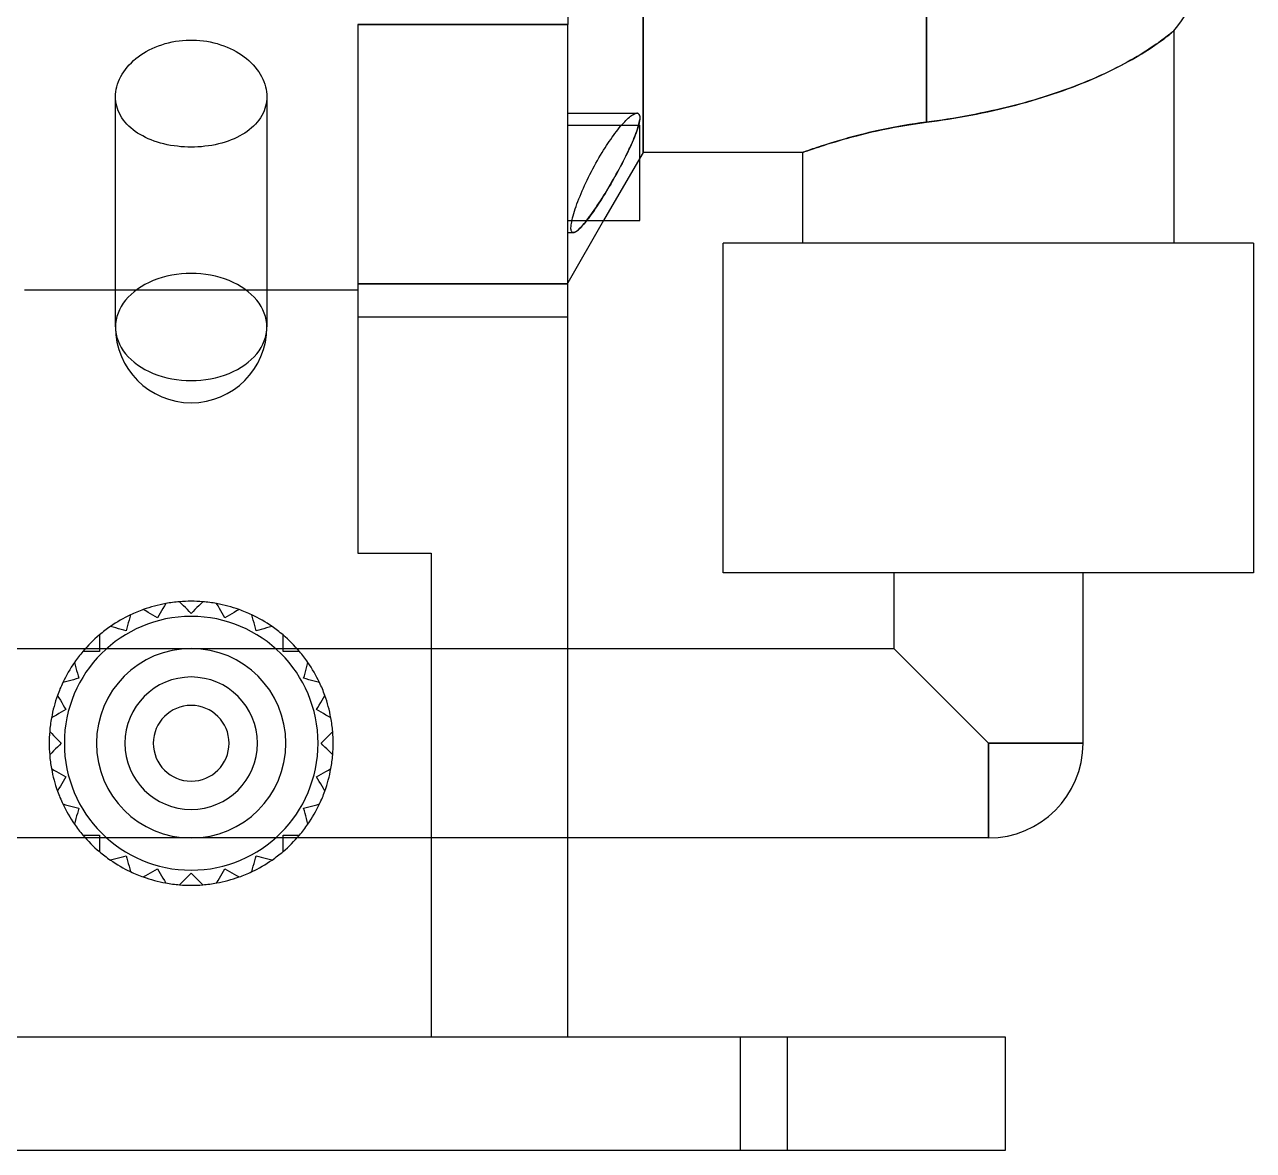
# Model space of a CAD drawing. Header units: millimetres. Extents: x -82 to 282, y 0 to 465.
# Drawn here: x 72.1 to 278.1, y 0 to 188.7 of the extents above; entities that cross this region are included whole.
import ezdxf

# ---------------------------------------------------------------- set-up
doc = ezdxf.new("R2010")
doc.units = ezdxf.units.MM
doc.layers.add('MAIN-1', color=7, linetype='Continuous')
doc.layers.add('MAIN-2', color=7, linetype='Continuous')

msp = doc.modelspace()

# ---------------------------------------------------------------- linework, layer by layer
at = {"layer": 'MAIN-1'}
for p, q in [((163.16, 369.89), (163.16, 188.75)), ((175.78, 167.32), (175.78, 342.26)), ((223.3, 172.38), (223.3, 337.2)), ((163.16, 188.75), (127.95, 188.75)), ((127.95, 188.75), (127.95, 100.11)), ((163.16, 19.05), (163.16, 188.75)), ((264.69, 187.59), (264.59, 187.51)), ((264.76, 187.65), (264.69, 187.59)), ((264.8, 187.69), (264.76, 187.65)), ((264.81, 187.7), (264.8, 187.69)), ((264.81, 187.7), (264.81, 152.12)), ((95.08, 185.38), (95.64, 185.55)), ((95.64, 185.55), (96.22, 185.71)), ((96.22, 185.71), (96.8, 185.84)), ((96.8, 185.84), (97.39, 185.94)), ((97.39, 185.94), (97.97, 186.03)), ((97.97, 186.03), (98.56, 186.1)), ((98.56, 186.1), (99.15, 186.14)), ((99.15, 186.14), (99.73, 186.16)), ((99.73, 186.16), (100.3, 186.16)), ((100.3, 186.16), (100.88, 186.14)), ((100.88, 186.14), (101.46, 186.1)), ((101.46, 186.1), (102.05, 186.03)), ((102.05, 186.03), (102.64, 185.94)), ((102.64, 185.94), (103.22, 185.84)), ((103.22, 185.84), (103.81, 185.71)), ((103.81, 185.71), (104.38, 185.55)), ((104.38, 185.55), (104.94, 185.38)), ((262.2, 185.7), (261.83, 185.44)), ((262.55, 185.95), (262.2, 185.7)), ((262.87, 186.18), (262.55, 185.95)), ((263.17, 186.41), (262.87, 186.18)), ((263.45, 186.62), (263.17, 186.41)), ((263.7, 186.81), (263.45, 186.62)), ((263.93, 186.99), (263.7, 186.81)), ((264.14, 187.15), (263.93, 186.99)), ((264.31, 187.29), (264.14, 187.15)), ((264.46, 187.41), (264.31, 187.29)), ((264.59, 187.51), (264.46, 187.41)), ((91.13, 183.35), (91.56, 183.65)), ((91.56, 183.65), (92, 183.94)), ((92, 183.94), (92.47, 184.22)), ((92.47, 184.22), (92.96, 184.49)), ((92.96, 184.49), (93.47, 184.74)), ((93.47, 184.74), (93.99, 184.97)), ((93.99, 184.97), (94.53, 185.19)), ((94.53, 185.19), (95.08, 185.38)), ((104.94, 185.38), (105.5, 185.19)), ((105.5, 185.19), (106.04, 184.97)), ((106.04, 184.97), (106.56, 184.74)), ((106.56, 184.74), (107.07, 184.49)), ((107.07, 184.49), (107.55, 184.22)), ((107.55, 184.22), (108.02, 183.94)), ((108.02, 183.94), (108.47, 183.65)), ((108.47, 183.65), (108.89, 183.35)), ((259.15, 183.7), (258.63, 183.39)), ((259.65, 184), (259.15, 183.7)), ((260.13, 184.31), (259.65, 184)), ((260.58, 184.6), (260.13, 184.31)), ((261.02, 184.89), (260.58, 184.6)), ((261.44, 185.17), (261.02, 184.89)), ((261.83, 185.44), (261.44, 185.17)), ((88.98, 181.24), (89.29, 181.62)), ((89.29, 181.62), (89.62, 182)), ((89.62, 182), (89.98, 182.36)), ((89.98, 182.36), (90.35, 182.71)), ((90.35, 182.71), (90.73, 183.04)), ((90.73, 183.04), (91.13, 183.35)), ((108.89, 183.35), (109.29, 183.04)), ((109.29, 183.04), (109.68, 182.71)), ((109.68, 182.71), (110.05, 182.36)), ((110.05, 182.36), (110.4, 182)), ((110.4, 182), (110.73, 181.62)), ((110.73, 181.62), (111.04, 181.24)), ((255.14, 181.47), (254.49, 181.15)), ((255.76, 181.8), (255.14, 181.47)), ((256.37, 182.12), (255.76, 181.8)), ((256.97, 182.44), (256.37, 182.12)), ((257.54, 182.76), (256.97, 182.44)), ((258.1, 183.07), (257.54, 182.76)), ((258.63, 183.39), (258.1, 183.07)), ((87.81, 179.18), (87.99, 179.61)), ((87.99, 179.61), (88.19, 180.02)), ((88.19, 180.02), (88.43, 180.44)), ((88.43, 180.44), (88.69, 180.84)), ((88.69, 180.84), (88.98, 181.24)), ((111.04, 181.24), (111.33, 180.84)), ((111.33, 180.84), (111.59, 180.44)), ((111.59, 180.44), (111.83, 180.02)), ((111.83, 180.02), (112.04, 179.61)), ((112.04, 179.61), (112.22, 179.18)), ((251.02, 179.56), (250.28, 179.25)), ((251.75, 179.87), (251.02, 179.56)), ((252.46, 180.19), (251.75, 179.87)), ((253.15, 180.51), (252.46, 180.19)), ((253.83, 180.83), (253.15, 180.51)), ((254.49, 181.15), (253.83, 180.83)), ((87.33, 177.07), (87.37, 177.49)), ((87.37, 177.49), (87.44, 177.91)), ((87.44, 177.91), (87.53, 178.33)), ((87.53, 178.33), (87.66, 178.76)), ((87.66, 178.76), (87.81, 179.18)), ((112.22, 179.18), (112.37, 178.76)), ((112.37, 178.76), (112.49, 178.33)), ((112.49, 178.33), (112.59, 177.91)), ((112.59, 177.91), (112.66, 177.49)), ((112.66, 177.49), (112.7, 177.07)), ((245.55, 177.45), (244.73, 177.17)), ((246.37, 177.74), (245.55, 177.45)), ((247.18, 178.03), (246.37, 177.74)), ((247.97, 178.33), (247.18, 178.03)), ((248.76, 178.63), (247.97, 178.33)), ((249.52, 178.94), (248.76, 178.63)), ((250.28, 179.25), (249.52, 178.94)), ((87.31, 176.67), (87.33, 177.07)), ((87.31, 138.05), (87.31, 176.67)), ((112.7, 177.07), (112.71, 176.67)), ((112.71, 176.67), (112.71, 138.05)), ((238.68, 175.36), (237.78, 175.12)), ((239.57, 175.6), (238.68, 175.36)), ((240.45, 175.85), (239.57, 175.6)), ((241.32, 176.1), (240.45, 175.85)), ((242.18, 176.36), (241.32, 176.1)), ((243.04, 176.62), (242.18, 176.36)), ((243.89, 176.89), (243.04, 176.62)), ((244.73, 177.17), (243.89, 176.89)), ((173.32, 173.06), (173.51, 173.22)), ((173.51, 173.22), (173.7, 173.37)), ((173.7, 173.37), (173.87, 173.5)), ((173.87, 173.5), (174.04, 173.61)), ((174.04, 173.61), (174.2, 173.7)), ((174.2, 173.7), (174.35, 173.78)), ((174.35, 173.78), (174.5, 173.83)), ((174.5, 173.83), (174.63, 173.87)), ((174.63, 173.87), (174.76, 173.88)), ((174.76, 173.88), (174.88, 173.87)), ((174.88, 173.87), (174.98, 173.82)), ((174.98, 173.82), (175.07, 173.75)), ((175.07, 173.75), (175.14, 173.65)), ((175.14, 173.65), (175.19, 173.52)), ((175.19, 173.52), (175.23, 173.37)), ((175.23, 173.37), (175.23, 172.82)), ((228.67, 173.18), (227.76, 173.03)), ((229.58, 173.34), (228.67, 173.18)), ((230.49, 173.51), (229.58, 173.34)), ((231.41, 173.69), (230.49, 173.51)), ((232.32, 173.87), (231.41, 173.69)), ((233.24, 174.06), (232.32, 173.87)), ((234.15, 174.26), (233.24, 174.06)), ((235.07, 174.46), (234.15, 174.26)), ((235.98, 174.68), (235.07, 174.46)), ((236.88, 174.9), (235.98, 174.68)), ((237.78, 175.12), (236.88, 174.9)), ((171.32, 170.83), (171.56, 171.13)), ((171.56, 171.13), (171.8, 171.43)), ((171.8, 171.43), (172.03, 171.71)), ((172.03, 171.71), (172.26, 171.97)), ((172.18, 171.88), (175.23, 171.88)), ((172.26, 171.97), (172.49, 172.22)), ((172.49, 172.22), (172.71, 172.45)), ((172.71, 172.45), (172.92, 172.67)), ((172.92, 172.67), (173.13, 172.87)), ((173.13, 172.87), (173.32, 173.06)), ((175.09, 172.06), (175.04, 171.88)), ((175.13, 172.22), (175.09, 172.06)), ((175.16, 172.38), (175.13, 172.22)), ((175.19, 172.54), (175.16, 172.38)), ((175.21, 172.68), (175.19, 172.54)), ((175.23, 172.82), (175.21, 172.68)), ((175.23, 166.94), (175.23, 171.88)), ((216.05, 171.16), (215.24, 170.98)), ((216.89, 171.33), (216.05, 171.16)), ((217.75, 171.5), (216.89, 171.33)), ((218.64, 171.67), (217.75, 171.5)), ((219.54, 171.83), (218.64, 171.67)), ((220.45, 171.98), (219.54, 171.83)), ((221.39, 172.12), (220.45, 171.98)), ((222.33, 172.26), (221.39, 172.12)), ((223.3, 172.38), (222.33, 172.26)), ((224.18, 172.5), (223.3, 172.38)), ((225.06, 172.62), (224.18, 172.5)), ((225.96, 172.75), (225.06, 172.62)), ((226.85, 172.89), (225.96, 172.75)), ((227.76, 173.03), (226.85, 172.89)), ((169.88, 168.81), (170.12, 169.16)), ((170.12, 169.16), (170.36, 169.5)), ((170.36, 169.5), (170.6, 169.85)), ((170.6, 169.85), (170.84, 170.18)), ((170.84, 170.18), (171.08, 170.51)), ((171.08, 170.51), (171.32, 170.83)), ((207.8, 169.04), (207.25, 168.87)), ((208.36, 169.21), (207.8, 169.04)), ((208.96, 169.38), (208.36, 169.21)), ((209.58, 169.56), (208.96, 169.38)), ((210.21, 169.74), (209.58, 169.56)), ((210.86, 169.91), (210.21, 169.74)), ((211.53, 170.09), (210.86, 169.91)), ((212.21, 170.27), (211.53, 170.09)), ((212.93, 170.45), (212.21, 170.27)), ((213.67, 170.63), (212.93, 170.45)), ((214.44, 170.81), (213.67, 170.63)), ((215.24, 170.98), (214.44, 170.81)), ((168.66, 166.85), (168.92, 167.29)), ((168.92, 167.29), (169.18, 167.71)), ((169.18, 167.71), (169.41, 168.08)), ((169.41, 168.08), (169.65, 168.45)), ((169.65, 168.45), (169.88, 168.81)), ((175.78, 167.32), (175.23, 166.36)), ((175.23, 155.88), (175.23, 166.94)), ((202.58, 167.32), (175.78, 167.32)), ((202.6, 167.33), (202.58, 167.32)), ((202.58, 152.12), (202.58, 167.32)), ((202.65, 167.35), (202.6, 167.33)), ((202.73, 167.38), (202.65, 167.35)), ((202.84, 167.42), (202.73, 167.38)), ((202.99, 167.47), (202.84, 167.42)), ((203.17, 167.53), (202.99, 167.47)), ((203.38, 167.6), (203.17, 167.53)), ((203.62, 167.69), (203.38, 167.6)), ((203.9, 167.78), (203.62, 167.69)), ((204.21, 167.89), (203.9, 167.78)), ((204.55, 168), (204.21, 167.89)), ((204.92, 168.13), (204.55, 168)), ((205.33, 168.26), (204.92, 168.13)), ((205.76, 168.4), (205.33, 168.26)), ((206.23, 168.55), (205.76, 168.4)), ((206.73, 168.71), (206.23, 168.55)), ((207.25, 168.87), (206.73, 168.71)), ((167.38, 164.57), (167.63, 165.04)), ((167.63, 165.04), (167.89, 165.51)), ((167.89, 165.51), (168.14, 165.96)), ((168.14, 165.96), (168.4, 166.41)), ((168.4, 166.41), (168.66, 166.85)), ((166.43, 162.69), (166.66, 163.16)), ((166.66, 163.16), (166.89, 163.63)), ((166.89, 163.63), (167.13, 164.1)), ((167.13, 164.1), (167.38, 164.57)), ((165.4, 160.41), (165.59, 160.85)), ((165.59, 160.85), (165.78, 161.3)), ((165.78, 161.3), (165.99, 161.76)), ((165.99, 161.76), (166.21, 162.22)), ((166.21, 162.22), (166.43, 162.69)), ((164.71, 158.67), (164.87, 159.1)), ((164.87, 159.1), (165.04, 159.53)), ((165.04, 159.53), (165.22, 159.97)), ((165.22, 159.97), (165.4, 160.41)), ((163.97, 156.34), (164.06, 156.69)), ((164.06, 156.69), (164.17, 157.05)), ((164.17, 157.05), (164.29, 157.44)), ((164.29, 157.44), (164.42, 157.84)), ((164.42, 157.84), (164.56, 158.25)), ((164.56, 158.25), (164.71, 158.67)), ((169.17, 155.88), (163.16, 145.45)), ((163.7, 154.7), (163.71, 154.92)), ((163.7, 154.52), (163.7, 154.7)), ((163.71, 154.92), (163.73, 155.16)), ((163.73, 155.16), (163.77, 155.42)), ((163.77, 155.42), (163.82, 155.7)), ((163.82, 155.7), (163.89, 156.01)), ((163.86, 155.88), (175.23, 155.88)), ((163.89, 156.01), (163.97, 156.34)), ((165.22, 154.61), (165.03, 154.43)), ((165.42, 154.82), (165.22, 154.61)), ((165.63, 155.05), (165.42, 154.82)), ((165.85, 155.3), (165.63, 155.05)), ((166.08, 155.58), (165.85, 155.3)), ((166.32, 155.88), (166.08, 155.58)), ((163.71, 154.35), (163.7, 154.52)), ((163.74, 154.21), (163.71, 154.35)), ((163.79, 154.09), (163.74, 154.21)), ((163.84, 154), (163.79, 154.09)), ((163.92, 153.93), (163.84, 154)), ((164, 153.89), (163.92, 153.93)), ((164.1, 153.88), (164, 153.89)), ((164.22, 153.89), (164.1, 153.88)), ((164.35, 153.94), (164.22, 153.89)), ((164.51, 154.02), (164.35, 153.94)), ((164.67, 154.13), (164.51, 154.02)), ((164.84, 154.27), (164.67, 154.13)), ((165.03, 154.43), (164.84, 154.27)), ((278.15, 152.12), (189.25, 152.12)), ((189.25, 96.84), (189.25, 152.12)), ((278.15, 152.12), (278.15, 96.84)), ((72.07, 144.3), (87.31, 144.3)), ((112.71, 144.3), (127.95, 144.3)), ((127.95, 100.11), (140.27, 100.11)), ((140.27, 100.11), (140.27, 19.05)), ((278.15, 96.84), (189.25, 96.84)), ((217.82, 96.84), (217.82, 84.14)), ((249.57, 68.26), (249.57, 96.84)), ((92.4, 90.44), (91.98, 90.68)), ((95.28, 90.87), (95.05, 90.47)), ((95.52, 91.28), (95.28, 90.87)), ((95.76, 91.69), (95.52, 91.28)), ((98.4, 91.66), (98.06, 91.99)), ((98.73, 91.32), (98.4, 91.66)), ((99.06, 91), (98.73, 91.32)), ((99.38, 90.67), (99.06, 91)), ((99.7, 90.36), (99.38, 90.67)), ((100.64, 90.67), (100.33, 90.36)), ((100.97, 91), (100.64, 90.67)), ((101.29, 91.32), (100.97, 91)), ((101.63, 91.66), (101.29, 91.32)), ((101.96, 91.99), (101.63, 91.66)), ((104.51, 91.28), (104.27, 91.69)), ((104.74, 90.87), (104.51, 91.28)), ((104.98, 90.47), (104.74, 90.87)), ((108.04, 90.68), (107.63, 90.44)), ((89.59, 88.88), (89.47, 88.43)), ((89.71, 89.33), (89.59, 88.88)), ((89.84, 89.79), (89.71, 89.33)), ((92.81, 90.21), (92.4, 90.44)), ((93.21, 89.98), (92.81, 90.21)), ((93.6, 89.75), (93.21, 89.98)), ((93.99, 89.52), (93.6, 89.75)), ((94.38, 89.3), (93.99, 89.52)), ((94.6, 89.68), (94.38, 89.3)), ((94.82, 90.07), (94.6, 89.68)), ((95.05, 90.47), (94.82, 90.07)), ((100.01, 90.04), (99.7, 90.36)), ((100.33, 90.36), (100.01, 90.04)), ((105.2, 90.07), (104.98, 90.47)), ((105.43, 89.68), (105.2, 90.07)), ((105.65, 89.3), (105.43, 89.68)), ((106.03, 89.52), (105.65, 89.3)), ((106.42, 89.75), (106.03, 89.52)), ((106.82, 89.98), (106.42, 89.75)), ((107.22, 90.21), (106.82, 89.98)), ((107.63, 90.44), (107.22, 90.21)), ((110.31, 89.33), (110.19, 89.79)), ((110.43, 88.88), (110.31, 89.33)), ((110.55, 88.43), (110.43, 88.88)), ((86.92, 87.72), (86.46, 87.84)), ((87.37, 87.59), (86.92, 87.72)), ((87.82, 87.47), (87.37, 87.59)), ((88.26, 87.36), (87.82, 87.47)), ((88.69, 87.24), (88.26, 87.36)), ((89.12, 87.12), (88.69, 87.24)), ((89.24, 87.55), (89.12, 87.12)), ((89.35, 87.99), (89.24, 87.55)), ((89.47, 88.43), (89.35, 87.99)), ((110.67, 87.99), (110.55, 88.43)), ((110.79, 87.55), (110.67, 87.99)), ((110.9, 87.12), (110.79, 87.55)), ((111.33, 87.24), (110.9, 87.12)), ((111.77, 87.36), (111.33, 87.24)), ((112.21, 87.47), (111.77, 87.36)), ((112.65, 87.59), (112.21, 87.47)), ((113.11, 87.72), (112.65, 87.59)), ((113.57, 87.84), (113.11, 87.72)), ((84.61, 86.42), (84.61, 85.95)), ((84.61, 85.95), (84.61, 85.48)), ((84.61, 85.48), (84.61, 85.01)), ((84.61, 85.01), (84.61, 84.56)), ((84.61, 84.56), (84.61, 84.11)), ((115.41, 85.95), (115.41, 86.42)), ((115.41, 85.48), (115.41, 85.95)), ((115.41, 85.01), (115.41, 85.48)), ((115.41, 84.56), (115.41, 85.01)), ((115.41, 84.11), (115.41, 84.56)), ((59.75, 84.14), (82.26, 84.14)), ((82.33, 83.66), (81.85, 83.66)), ((82.8, 83.66), (82.33, 83.66)), ((83.26, 83.66), (82.8, 83.66)), ((83.72, 83.66), (83.26, 83.66)), ((84.17, 83.66), (83.72, 83.66)), ((84.61, 83.66), (84.17, 83.66)), ((84.61, 84.11), (84.61, 83.66)), ((115.41, 83.66), (115.41, 84.11)), ((115.86, 83.66), (115.41, 83.66)), ((116.31, 83.66), (115.86, 83.66)), ((116.76, 83.66), (116.31, 83.66)), ((117.23, 83.66), (116.76, 83.66)), ((117.7, 83.66), (117.23, 83.66)), ((118.17, 83.66), (117.7, 83.66)), ((117.76, 84.14), (140.27, 84.14)), ((163.16, 84.14), (217.82, 84.14)), ((233.7, 68.26), (217.82, 84.14)), ((80.44, 81.82), (80.56, 81.36)), ((80.56, 81.36), (80.68, 80.9)), ((80.68, 80.9), (80.8, 80.46)), ((80.8, 80.46), (80.92, 80.02)), ((119.11, 80.02), (119.22, 80.46)), ((119.22, 80.46), (119.34, 80.9)), ((119.34, 80.9), (119.47, 81.36)), ((119.47, 81.36), (119.59, 81.82)), ((78.95, 78.56), (78.48, 78.44)), ((79.4, 78.68), (78.95, 78.56)), ((79.85, 78.8), (79.4, 78.68)), ((80.29, 78.92), (79.85, 78.8)), ((80.72, 79.04), (80.29, 78.92)), ((81.15, 79.15), (80.72, 79.04)), ((80.92, 80.02), (81.04, 79.58)), ((81.04, 79.58), (81.15, 79.15)), ((118.87, 79.15), (118.99, 79.58)), ((119.3, 79.04), (118.87, 79.15)), ((118.99, 79.58), (119.11, 80.02)), ((119.74, 78.92), (119.3, 79.04)), ((120.18, 78.8), (119.74, 78.92)), ((120.63, 78.68), (120.18, 78.8)), ((121.08, 78.56), (120.63, 78.68)), ((121.54, 78.44), (121.08, 78.56)), ((77.59, 76.29), (77.83, 75.88)), ((122.19, 75.88), (122.43, 76.29)), ((77.83, 75.88), (78.07, 75.47)), ((78.07, 75.47), (78.3, 75.07)), ((78.3, 75.07), (78.53, 74.67)), ((78.53, 74.67), (78.75, 74.28)), ((78.75, 74.28), (78.97, 73.9)), ((121.05, 73.9), (121.27, 74.28)), ((121.27, 74.28), (121.5, 74.67)), ((121.5, 74.67), (121.73, 75.07)), ((121.73, 75.07), (121.96, 75.47)), ((121.96, 75.47), (122.19, 75.88)), ((77, 72.76), (76.58, 72.52)), ((77.4, 72.99), (77, 72.76)), ((77.81, 73.23), (77.4, 72.99)), ((78.2, 73.45), (77.81, 73.23)), ((78.59, 73.68), (78.2, 73.45)), ((78.97, 73.9), (78.59, 73.68)), ((121.43, 73.68), (121.05, 73.9)), ((121.82, 73.45), (121.43, 73.68)), ((122.22, 73.23), (121.82, 73.45)), ((122.62, 72.99), (122.22, 73.23)), ((123.03, 72.76), (122.62, 72.99)), ((123.44, 72.52), (123.03, 72.76)), ((76.28, 70.21), (76.62, 69.88)), ((123.41, 69.88), (123.74, 70.21)), ((76.62, 69.88), (76.95, 69.54)), ((76.95, 69.54), (77.28, 69.22)), ((77.28, 69.22), (77.6, 68.89)), ((77.6, 68.89), (77.92, 68.58)), ((77.92, 68.58), (78.23, 68.26)), ((78.23, 68.26), (77.92, 67.95)), ((121.79, 68.26), (122.11, 68.58)), ((122.11, 67.95), (121.79, 68.26)), ((122.11, 68.58), (122.42, 68.89)), ((122.42, 68.89), (122.75, 69.22)), ((122.75, 69.22), (123.07, 69.54)), ((123.07, 69.54), (123.41, 69.88)), ((233.7, 52.39), (233.7, 68.26)), ((249.57, 68.26), (233.7, 68.26)), ((76.62, 66.65), (76.28, 66.31)), ((76.95, 66.98), (76.62, 66.65)), ((77.28, 67.31), (76.95, 66.98)), ((77.6, 67.63), (77.28, 67.31)), ((77.92, 67.95), (77.6, 67.63)), ((122.42, 67.63), (122.11, 67.95)), ((122.75, 67.31), (122.42, 67.63)), ((123.07, 66.98), (122.75, 67.31)), ((123.41, 66.65), (123.07, 66.98)), ((123.74, 66.31), (123.41, 66.65)), ((76.58, 64.01), (77, 63.77)), ((123.03, 63.77), (123.44, 64.01)), ((77, 63.77), (77.4, 63.53)), ((77.4, 63.53), (77.81, 63.3)), ((77.81, 63.3), (78.2, 63.07)), ((78.2, 63.07), (78.59, 62.85)), ((78.53, 61.85), (78.3, 61.46)), ((78.75, 62.24), (78.53, 61.85)), ((78.59, 62.85), (78.97, 62.63)), ((78.97, 62.63), (78.75, 62.24)), ((121.05, 62.63), (121.43, 62.85)), ((121.27, 62.24), (121.05, 62.63)), ((121.5, 61.85), (121.27, 62.24)), ((121.43, 62.85), (121.82, 63.07)), ((121.73, 61.46), (121.5, 61.85)), ((121.82, 63.07), (122.22, 63.3)), ((122.22, 63.3), (122.62, 63.53)), ((122.62, 63.53), (123.03, 63.77)), ((77.83, 60.65), (77.59, 60.23)), ((78.07, 61.06), (77.83, 60.65)), ((78.3, 61.46), (78.07, 61.06)), ((121.96, 61.06), (121.73, 61.46)), ((122.19, 60.65), (121.96, 61.06)), ((122.43, 60.23), (122.19, 60.65)), ((78.48, 58.09), (78.95, 57.96)), ((78.95, 57.96), (79.4, 57.84)), ((79.4, 57.84), (79.85, 57.72)), ((79.85, 57.72), (80.29, 57.6)), ((119.74, 57.6), (120.18, 57.72)), ((120.18, 57.72), (120.63, 57.84)), ((120.63, 57.84), (121.08, 57.96)), ((121.08, 57.96), (121.54, 58.09)), ((80.29, 57.6), (80.72, 57.49)), ((80.8, 56.07), (80.68, 55.62)), ((80.72, 57.49), (81.15, 57.37)), ((80.92, 56.51), (80.8, 56.07)), ((81.04, 56.94), (80.92, 56.51)), ((81.15, 57.37), (81.04, 56.94)), ((118.87, 57.37), (119.3, 57.49)), ((118.99, 56.94), (118.87, 57.37)), ((119.11, 56.51), (118.99, 56.94)), ((119.22, 56.07), (119.11, 56.51)), ((119.34, 55.62), (119.22, 56.07)), ((119.3, 57.49), (119.74, 57.6)), ((80.56, 55.17), (80.44, 54.71)), ((80.68, 55.62), (80.56, 55.17)), ((119.47, 55.17), (119.34, 55.62)), ((119.59, 54.71), (119.47, 55.17)), ((82.26, 52.39), (59.75, 52.39)), ((81.85, 52.86), (82.33, 52.86)), ((82.33, 52.86), (82.8, 52.86)), ((82.8, 52.86), (83.26, 52.86)), ((83.26, 52.86), (83.72, 52.86)), ((83.72, 52.86), (84.17, 52.86)), ((84.17, 52.86), (84.61, 52.86)), ((84.61, 52.86), (84.61, 52.42)), ((84.61, 52.42), (84.61, 51.97)), ((84.61, 51.97), (84.61, 51.51)), ((115.41, 52.42), (115.41, 52.86)), ((115.41, 52.86), (115.86, 52.86)), ((115.41, 51.97), (115.41, 52.42)), ((115.41, 51.51), (115.41, 51.97)), ((115.86, 52.86), (116.31, 52.86)), ((116.31, 52.86), (116.76, 52.86)), ((116.76, 52.86), (117.23, 52.86)), ((117.23, 52.86), (117.7, 52.86)), ((117.7, 52.86), (118.17, 52.86)), ((140.27, 52.39), (117.76, 52.39)), ((233.7, 52.39), (163.16, 52.39)), ((84.61, 51.51), (84.61, 51.05)), ((84.61, 51.05), (84.61, 50.58)), ((84.61, 50.58), (84.61, 50.1)), ((115.41, 51.05), (115.41, 51.51)), ((115.41, 50.58), (115.41, 51.05)), ((115.41, 50.1), (115.41, 50.58)), ((86.46, 48.69), (86.92, 48.81)), ((86.92, 48.81), (87.37, 48.93)), ((87.37, 48.93), (87.82, 49.05)), ((87.82, 49.05), (88.26, 49.17)), ((88.26, 49.17), (88.69, 49.29)), ((88.69, 49.29), (89.12, 49.4)), ((89.12, 49.4), (89.24, 48.97)), ((89.24, 48.97), (89.35, 48.54)), ((89.35, 48.54), (89.47, 48.1)), ((89.47, 48.1), (89.59, 47.65)), ((89.59, 47.65), (89.71, 47.2)), ((110.31, 47.2), (110.43, 47.65)), ((110.43, 47.65), (110.55, 48.1)), ((110.55, 48.1), (110.67, 48.54)), ((110.67, 48.54), (110.79, 48.97)), ((110.79, 48.97), (110.9, 49.4)), ((110.9, 49.4), (111.33, 49.29)), ((111.33, 49.29), (111.77, 49.17)), ((111.77, 49.17), (112.21, 49.05)), ((112.21, 49.05), (112.65, 48.93)), ((112.65, 48.93), (113.11, 48.81)), ((113.11, 48.81), (113.57, 48.69)), ((89.71, 47.2), (89.84, 46.73)), ((91.98, 45.84), (92.4, 46.08)), ((92.4, 46.08), (92.81, 46.32)), ((92.81, 46.32), (93.21, 46.55)), ((93.21, 46.55), (93.6, 46.78)), ((93.6, 46.78), (93.99, 47)), ((93.99, 47), (94.38, 47.22)), ((94.38, 47.22), (94.6, 46.84)), ((94.6, 46.84), (94.82, 46.45)), ((94.82, 46.45), (95.05, 46.06)), ((95.05, 46.06), (95.28, 45.65)), ((95.28, 45.65), (95.52, 45.25)), ((98.73, 45.2), (99.06, 45.53)), ((99.06, 45.53), (99.38, 45.85)), ((99.38, 45.85), (99.7, 46.17)), ((99.7, 46.17), (100.01, 46.48)), ((100.01, 46.48), (100.33, 46.17)), ((100.33, 46.17), (100.64, 45.85)), ((100.64, 45.85), (100.97, 45.53)), ((100.97, 45.53), (101.29, 45.2)), ((104.51, 45.25), (104.74, 45.65)), ((104.74, 45.65), (104.98, 46.06)), ((104.98, 46.06), (105.2, 46.45)), ((105.2, 46.45), (105.43, 46.84)), ((105.43, 46.84), (105.65, 47.22)), ((105.65, 47.22), (106.03, 47)), ((106.03, 47), (106.42, 46.78)), ((106.42, 46.78), (106.82, 46.55)), ((106.82, 46.55), (107.22, 46.32)), ((107.22, 46.32), (107.63, 46.08)), ((107.63, 46.08), (108.04, 45.84)), ((110.19, 46.73), (110.31, 47.2)), ((95.52, 45.25), (95.76, 44.83)), ((98.06, 44.53), (98.4, 44.87)), ((98.4, 44.87), (98.73, 45.2)), ((101.29, 45.2), (101.63, 44.87)), ((101.63, 44.87), (101.96, 44.53)), ((104.27, 44.83), (104.51, 45.25)), ((59.75, 19.05), (140.27, 19.05)), ((140.27, 19.05), (163.16, 19.05)), ((163.16, 19.05), (236.54, 19.05)), ((236.54, 19.05), (236.54, 0)), ((236.54, 0), (-36.51, 0))]:
    msp.add_line(p, q, dxfattribs=at)
for centre, radius, start, end in [((223.3, 219.81), 52.48, 322.2819, 340.5288), ((100.01, 138.05), 12.7, 180, 0), ((100.01, 68.26), 23.81, 109.7017, 115.2983), ((100.01, 68.26), 23.81, 100.2983, 109.7017), ((100.01, 68.26), 23.81, 94.7017, 100.2983), ((100.01, 68.26), 23.81, 90, 94.7017), ((100.01, 68.26), 23.81, 85.2983, 90), ((100.01, 68.26), 23.81, 79.7017, 85.2983), ((100.01, 68.26), 23.81, 70.2983, 79.7017), ((100.01, 68.26), 23.81, 64.7017, 70.2983), ((100.01, 68.26), 21.27, 90, 270), ((100.01, 68.26), 23.81, 115.2983, 124.7017), ((100.01, 68.26), 21.27, 270, 90), ((100.01, 68.26), 23.81, 55.2983, 64.7017), ((100.01, 68.26), 23.81, 124.7017, 130.2983), ((100.01, 68.26), 23.81, 49.7017, 55.2983), ((100.01, 68.26), 23.81, 130.2983, 139.7017), ((100.01, 68.26), 23.81, 40.2983, 49.7017), ((100.01, 68.26), 23.81, 139.7017, 145.2983), ((100.01, 68.26), 23.81, 34.7017, 40.2983), ((100.01, 68.26), 23.81, 145.2983, 154.7017), ((100.01, 68.26), 23.81, 25.2983, 34.7017), ((100.01, 68.26), 23.81, 154.7017, 160.2983), ((100.01, 68.26), 11.11, 90, 270), ((100.01, 68.26), 11.11, 270, 90), ((100.01, 68.26), 23.81, 19.7017, 25.2983), ((100.01, 68.26), 23.81, 160.2983, 169.7017), ((100.01, 68.26), 23.81, 10.2983, 19.7017), ((100.01, 68.26), 6.35, 90, 270), ((100.01, 68.26), 6.35, 270, 90), ((100.01, 68.26), 23.81, 169.7017, 175.2983), ((100.01, 68.26), 23.81, 4.7017, 10.2983), ((100.01, 68.26), 23.81, 175.2983, 184.7017), ((100.01, 68.26), 23.81, 355.2983, 4.7017), ((233.7, 68.26), 15.88, 270, 0), ((100.01, 68.26), 23.81, 184.7017, 190.2983), ((100.01, 68.26), 23.81, 349.7017, 355.2983), ((100.01, 68.26), 23.81, 190.2983, 199.7017), ((100.01, 68.26), 23.81, 340.2983, 349.7017), ((100.01, 68.26), 23.81, 199.7017, 205.2983), ((100.01, 68.26), 23.81, 334.7017, 340.2983), ((100.01, 68.26), 23.81, 205.2983, 214.7017), ((100.01, 68.26), 23.81, 325.2983, 334.7017), ((100.01, 68.26), 23.81, 214.7017, 220.2983), ((100.01, 68.26), 23.81, 319.7017, 325.2983), ((100.01, 68.26), 23.81, 220.2983, 229.7017), ((100.01, 68.26), 23.81, 310.2983, 319.7017), ((100.01, 68.26), 23.81, 229.7017, 235.2983), ((100.01, 68.26), 23.81, 304.7017, 310.2983), ((100.01, 68.26), 23.81, 235.2983, 244.7017), ((100.01, 68.26), 23.81, 295.2983, 304.7017), ((100.01, 68.26), 23.81, 244.7017, 250.2983), ((100.01, 68.26), 23.81, 250.2983, 259.7017), ((100.01, 68.26), 23.81, 280.2983, 289.7017), ((100.01, 68.26), 23.81, 289.7017, 295.2983), ((100.01, 68.26), 23.81, 259.7017, 265.2983), ((100.01, 68.26), 23.81, 265.2983, 270), ((100.01, 68.26), 23.81, 270, 274.7017), ((100.01, 68.26), 23.81, 274.7017, 280.2983)]:
    msp.add_arc(centre, radius, start, end, dxfattribs=at)
msp.add_ellipse((100.01, 138.05), major_axis=(12.7, 0), ratio=0.707107, start_param=0, end_param=3.141593, dxfattribs=at)
at = {"layer": 'MAIN-2'}
for p, q in [((175.78, 342.26), (175.78, 167.32)), ((223.3, 337.2), (223.3, 172.38)), ((127.95, 188.75), (163.16, 188.75)), ((264.6, 187.53), (264.69, 187.6)), ((264.69, 187.6), (264.76, 187.65)), ((264.76, 187.65), (264.8, 187.69)), ((264.8, 187.69), (264.81, 187.7)), ((261.64, 185.31), (262.01, 185.57)), ((262.01, 185.57), (262.36, 185.81)), ((262.36, 185.81), (262.69, 186.05)), ((262.69, 186.05), (263, 186.27)), ((263, 186.27), (263.28, 186.49)), ((263.28, 186.49), (263.54, 186.68)), ((263.54, 186.68), (263.78, 186.87)), ((263.78, 186.87), (263.99, 187.03)), ((263.99, 187.03), (264.18, 187.18)), ((264.18, 187.18), (264.35, 187.32)), ((264.35, 187.32), (264.49, 187.43)), ((264.49, 187.43), (264.6, 187.53)), ((258.38, 183.24), (258.91, 183.55)), ((258.91, 183.55), (259.42, 183.87)), ((259.42, 183.87), (259.91, 184.17)), ((259.91, 184.17), (260.38, 184.47)), ((260.38, 184.47), (260.82, 184.76)), ((260.82, 184.76), (261.24, 185.04)), ((261.24, 185.04), (261.64, 185.31)), ((254.7, 181.26), (255.36, 181.59)), ((255.36, 181.59), (256.01, 181.92)), ((256.01, 181.92), (256.63, 182.26)), ((256.63, 182.26), (257.24, 182.59)), ((257.24, 182.59), (257.82, 182.91)), ((257.82, 182.91), (258.38, 183.24)), ((250.35, 179.28), (251.12, 179.6)), ((251.12, 179.6), (251.87, 179.93)), ((251.87, 179.93), (252.6, 180.26)), ((252.6, 180.26), (253.32, 180.59)), ((253.32, 180.59), (254.02, 180.92)), ((254.02, 180.92), (254.7, 181.26)), ((244.59, 177.12), (245.45, 177.42)), ((245.45, 177.42), (246.3, 177.72)), ((246.3, 177.72), (247.14, 178.02)), ((247.14, 178.02), (247.96, 178.33)), ((247.96, 178.33), (248.77, 178.64)), ((248.77, 178.64), (249.57, 178.96)), ((249.57, 178.96), (250.35, 179.28)), ((87.33, 176.27), (87.31, 176.67)), ((87.37, 175.86), (87.33, 176.27)), ((87.43, 175.46), (87.37, 175.86)), ((87.53, 175.06), (87.43, 175.46)), ((112.59, 175.46), (112.5, 175.06)), ((112.66, 175.86), (112.59, 175.46)), ((112.7, 176.27), (112.66, 175.86)), ((112.71, 176.67), (112.7, 176.27)), ((237.36, 175.02), (238.29, 175.26)), ((238.29, 175.26), (239.21, 175.5)), ((239.21, 175.5), (240.13, 175.76)), ((240.13, 175.76), (241.04, 176.02)), ((241.04, 176.02), (241.94, 176.28)), ((241.94, 176.28), (242.83, 176.56)), ((242.83, 176.56), (243.71, 176.84)), ((243.71, 176.84), (244.59, 177.12)), ((87.65, 174.66), (87.53, 175.06)), ((87.79, 174.26), (87.65, 174.66)), ((87.97, 173.87), (87.79, 174.26)), ((88.17, 173.49), (87.97, 173.87)), ((88.4, 173.12), (88.17, 173.49)), ((88.65, 172.75), (88.4, 173.12)), ((111.63, 173.12), (111.37, 172.75)), ((111.86, 173.49), (111.63, 173.12)), ((112.06, 173.87), (111.86, 173.49)), ((112.23, 174.26), (112.06, 173.87)), ((112.38, 174.66), (112.23, 174.26)), ((112.5, 175.06), (112.38, 174.66)), ((163.16, 167.71), (163.16, 173.88)), ((163.16, 173.88), (174.76, 173.88)), ((163.16, 173.88), (174.76, 173.88)), ((174.88, 173.87), (174.76, 173.88)), ((174.98, 173.82), (174.88, 173.87)), ((175.07, 173.75), (174.98, 173.82)), ((175.14, 173.65), (175.07, 173.75)), ((175.19, 173.52), (175.14, 173.65)), ((175.23, 173.37), (175.19, 173.52)), ((227.92, 173.06), (228.86, 173.22)), ((228.86, 173.22), (229.8, 173.38)), ((229.8, 173.38), (230.74, 173.56)), ((230.74, 173.56), (231.69, 173.74)), ((231.69, 173.74), (232.64, 173.93)), ((232.64, 173.93), (233.59, 174.14)), ((233.59, 174.14), (234.54, 174.34)), ((234.54, 174.34), (235.48, 174.56)), ((235.48, 174.56), (236.42, 174.79)), ((236.42, 174.79), (237.36, 175.02)), ((88.93, 172.4), (88.65, 172.75)), ((89.24, 172.06), (88.93, 172.4)), ((89.56, 171.74), (89.24, 172.06)), ((89.9, 171.42), (89.56, 171.74)), ((90.26, 171.12), (89.9, 171.42)), ((90.64, 170.84), (90.26, 171.12)), ((109.76, 171.12), (109.38, 170.84)), ((110.12, 171.42), (109.76, 171.12)), ((110.47, 171.74), (110.12, 171.42)), ((110.79, 172.06), (110.47, 171.74)), ((111.09, 172.4), (110.79, 172.06)), ((111.37, 172.75), (111.09, 172.4)), ((163.16, 171.88), (172.18, 171.88)), ((174.72, 170.86), (174.84, 171.19)), ((174.86, 171.27), (174.75, 170.94)), ((174.84, 171.19), (174.94, 171.51)), ((174.96, 171.58), (174.86, 171.27)), ((174.94, 171.51), (175.02, 171.81)), ((175.04, 171.88), (174.96, 171.58)), ((175.02, 171.81), (175.1, 172.09)), ((175.1, 172.09), (175.15, 172.35)), ((175.15, 172.35), (175.2, 172.6)), ((175.2, 172.6), (175.23, 172.82)), ((215.06, 170.95), (216, 171.15)), ((216, 171.15), (216.97, 171.35)), ((216.97, 171.35), (217.97, 171.54)), ((217.97, 171.54), (218.99, 171.73)), ((218.99, 171.73), (220.03, 171.91)), ((220.03, 171.91), (221.1, 172.08)), ((221.1, 172.08), (222.19, 172.24)), ((222.19, 172.24), (223.3, 172.38)), ((223.3, 172.38), (224.21, 172.5)), ((224.21, 172.5), (225.13, 172.63)), ((225.13, 172.63), (226.05, 172.76)), ((226.05, 172.76), (226.98, 172.91)), ((226.98, 172.91), (227.92, 173.06)), ((91.03, 170.57), (90.64, 170.84)), ((91.44, 170.32), (91.03, 170.57)), ((91.88, 170.08), (91.44, 170.32)), ((92.33, 169.84), (91.88, 170.08)), ((92.81, 169.62), (92.33, 169.84)), ((93.3, 169.42), (92.81, 169.62)), ((93.81, 169.22), (93.3, 169.42)), ((94.34, 169.05), (93.81, 169.22)), ((94.88, 168.89), (94.34, 169.05)), ((105.69, 169.05), (105.15, 168.89)), ((106.22, 169.22), (105.69, 169.05)), ((106.73, 169.42), (106.22, 169.22)), ((107.22, 169.62), (106.73, 169.42)), ((107.69, 169.84), (107.22, 169.62)), ((108.15, 170.08), (107.69, 169.84)), ((108.58, 170.32), (108.15, 170.08)), ((108.99, 170.57), (108.58, 170.32)), ((109.38, 170.84), (108.99, 170.57)), ((173.83, 168.66), (174, 169.04)), ((174.03, 169.11), (173.86, 168.73)), ((174, 169.04), (174.16, 169.42)), ((174.19, 169.49), (174.03, 169.11)), ((174.16, 169.42), (174.32, 169.79)), ((174.35, 169.86), (174.19, 169.49)), ((174.32, 169.79), (174.46, 170.15)), ((174.49, 170.23), (174.35, 169.86)), ((174.46, 170.15), (174.6, 170.51)), ((174.63, 170.59), (174.49, 170.23)), ((174.6, 170.51), (174.72, 170.86)), ((174.75, 170.94), (174.63, 170.59)), ((207.4, 168.92), (208.04, 169.11)), ((208.04, 169.11), (208.71, 169.31)), ((208.71, 169.31), (209.41, 169.51)), ((209.41, 169.51), (210.13, 169.71)), ((210.13, 169.71), (210.88, 169.92)), ((210.88, 169.92), (211.65, 170.12)), ((211.65, 170.12), (212.45, 170.33)), ((212.45, 170.33), (213.29, 170.53)), ((213.29, 170.53), (214.16, 170.74)), ((214.16, 170.74), (215.06, 170.95)), ((95.43, 168.74), (94.88, 168.89)), ((95.99, 168.61), (95.43, 168.74)), ((96.56, 168.5), (95.99, 168.61)), ((97.14, 168.41), (96.56, 168.5)), ((97.71, 168.34), (97.14, 168.41)), ((98.29, 168.28), (97.71, 168.34)), ((98.87, 168.24), (98.29, 168.28)), ((99.45, 168.21), (98.87, 168.24)), ((100.01, 168.2), (99.45, 168.21)), ((100.58, 168.21), (100.01, 168.2)), ((101.15, 168.24), (100.58, 168.21)), ((101.73, 168.28), (101.15, 168.24)), ((102.31, 168.34), (101.73, 168.28)), ((102.89, 168.41), (102.31, 168.34)), ((103.46, 168.5), (102.89, 168.41)), ((104.03, 168.61), (103.46, 168.5)), ((104.6, 168.74), (104.03, 168.61)), ((105.15, 168.89), (104.6, 168.74)), ((163.16, 153.88), (163.16, 167.71)), ((172.89, 166.67), (173.09, 167.08)), ((173.12, 167.14), (172.92, 166.72)), ((173.09, 167.08), (173.29, 167.49)), ((173.32, 167.55), (173.12, 167.14)), ((173.29, 167.49), (173.48, 167.89)), ((173.51, 167.95), (173.32, 167.55)), ((173.48, 167.89), (173.66, 168.28)), ((173.69, 168.34), (173.51, 167.95)), ((173.66, 168.28), (173.83, 168.66)), ((173.86, 168.73), (173.69, 168.34)), ((202.58, 167.32), (202.6, 167.33)), ((202.6, 167.33), (202.67, 167.35)), ((202.67, 167.35), (202.77, 167.39)), ((202.77, 167.39), (202.93, 167.45)), ((202.93, 167.45), (203.12, 167.51)), ((203.12, 167.51), (203.36, 167.6)), ((203.36, 167.6), (203.64, 167.69)), ((203.64, 167.69), (203.96, 167.8)), ((203.96, 167.8), (204.33, 167.93)), ((204.33, 167.93), (204.74, 168.07)), ((204.74, 168.07), (205.19, 168.22)), ((205.19, 168.22), (205.68, 168.38)), ((205.68, 168.38), (206.22, 168.55)), ((206.22, 168.55), (206.79, 168.73)), ((206.79, 168.73), (207.4, 168.92)), ((175.23, 166.36), (169.17, 155.88)), ((171.77, 164.53), (172.01, 164.96)), ((172.03, 165), (171.8, 164.57)), ((172.01, 164.96), (172.23, 165.39)), ((172.26, 165.44), (172.03, 165)), ((172.23, 165.39), (172.46, 165.82)), ((172.48, 165.87), (172.26, 165.44)), ((172.46, 165.82), (172.68, 166.25)), ((172.7, 166.3), (172.48, 165.87)), ((172.68, 166.25), (172.89, 166.67)), ((172.92, 166.72), (172.7, 166.3)), ((170.58, 162.4), (170.82, 162.82)), ((170.84, 162.84), (170.6, 162.42)), ((170.82, 162.82), (171.06, 163.24)), ((171.08, 163.27), (170.84, 162.84)), ((171.06, 163.24), (171.3, 163.67)), ((171.32, 163.7), (171.08, 163.27)), ((171.3, 163.67), (171.54, 164.1)), ((171.56, 164.13), (171.32, 163.7)), ((171.54, 164.1), (171.77, 164.53)), ((171.8, 164.57), (171.56, 164.13)), ((169.65, 160.82), (169.41, 160.44)), ((169.41, 160.43), (169.65, 160.81)), ((169.88, 161.21), (169.65, 160.82)), ((169.65, 160.81), (169.88, 161.2)), ((170.12, 161.6), (169.88, 161.21)), ((169.88, 161.2), (170.11, 161.59)), ((170.11, 161.59), (170.35, 161.99)), ((170.36, 162.01), (170.12, 161.6)), ((170.35, 161.99), (170.58, 162.4)), ((170.6, 162.42), (170.36, 162.01)), ((168.37, 158.78), (168.1, 158.37)), ((168.11, 158.39), (168.38, 158.8)), ((168.64, 159.2), (168.37, 158.78)), ((168.38, 158.8), (168.65, 159.21)), ((168.91, 159.62), (168.64, 159.2)), ((168.65, 159.21), (168.91, 159.63)), ((169.18, 160.05), (168.91, 159.62)), ((168.91, 159.63), (169.18, 160.05)), ((169.41, 160.44), (169.18, 160.05)), ((169.18, 160.05), (169.41, 160.43)), ((167.05, 156.85), (166.8, 156.51)), ((166.83, 156.55), (167.08, 156.89)), ((167.31, 157.21), (167.05, 156.85)), ((167.08, 156.89), (167.33, 157.25)), ((167.57, 157.58), (167.31, 157.21)), ((167.33, 157.25), (167.59, 157.62)), ((167.83, 157.97), (167.57, 157.58)), ((167.59, 157.62), (167.85, 158)), ((168.1, 158.37), (167.83, 157.97)), ((167.85, 158), (168.11, 158.39)), ((163.16, 155.88), (163.86, 155.88)), ((165.13, 154.52), (165.32, 154.71)), ((165.32, 154.71), (165.51, 154.91)), ((165.51, 154.91), (165.71, 155.13)), ((165.71, 155.13), (165.92, 155.38)), ((165.92, 155.38), (166.13, 155.64)), ((166.13, 155.64), (166.36, 155.93)), ((166.56, 156.18), (166.32, 155.88)), ((166.36, 155.93), (166.59, 156.23)), ((166.8, 156.51), (166.56, 156.18)), ((166.59, 156.23), (166.83, 156.55)), ((163.16, 153.88), (164.1, 153.88)), ((163.16, 153.88), (164.1, 153.88)), ((164.1, 153.88), (164.21, 153.89)), ((164.21, 153.89), (164.34, 153.93)), ((164.34, 153.93), (164.48, 154)), ((164.48, 154), (164.63, 154.1)), ((164.63, 154.1), (164.79, 154.22)), ((164.79, 154.22), (164.96, 154.36)), ((164.96, 154.36), (165.13, 154.52)), ((87.31, 144.3), (112.71, 144.3)), ((127.95, 145.3), (163.16, 145.3)), ((163.16, 145.3), (127.95, 145.3)), ((163.16, 139.7), (127.95, 139.7)), ((127.95, 100.11), (127.95, 100.11)), ((127.95, 100.11), (127.95, 100.11)), ((140.27, 100.11), (140.27, 100.11)), ((140.27, 100.11), (140.27, 100.11)), ((91.98, 90.68), (91.98, 90.68)), ((95.76, 91.69), (95.76, 91.69)), ((98.06, 91.99), (98.06, 91.99)), ((101.96, 91.99), (101.96, 91.99)), ((104.27, 91.69), (104.27, 91.69)), ((108.04, 90.68), (108.04, 90.68)), ((89.84, 89.79), (89.84, 89.79)), ((94.38, 89.3), (94.38, 89.3)), ((100.01, 90.04), (100.01, 90.04)), ((105.65, 89.3), (105.65, 89.3)), ((110.19, 89.79), (110.19, 89.79)), ((86.46, 87.84), (86.46, 87.84)), ((89.12, 87.12), (89.12, 87.12)), ((110.9, 87.12), (110.9, 87.12)), ((113.57, 87.84), (113.57, 87.84)), ((84.61, 86.42), (84.61, 86.42)), ((115.41, 86.42), (115.41, 86.42)), ((81.85, 83.66), (81.85, 83.66)), ((82.26, 84.14), (100.01, 84.14)), ((84.61, 83.66), (84.61, 83.66)), ((100.01, 84.14), (117.76, 84.14)), ((115.41, 83.66), (115.41, 83.66)), ((118.17, 83.66), (118.17, 83.66)), ((140.27, 84.14), (163.16, 84.14)), ((217.82, 84.14), (233.7, 68.26)), ((80.44, 81.82), (80.44, 81.82)), ((119.59, 81.82), (119.59, 81.82)), ((78.48, 78.44), (78.48, 78.44)), ((81.15, 79.15), (81.15, 79.15)), ((118.87, 79.15), (118.87, 79.15)), ((121.54, 78.44), (121.54, 78.44)), ((77.59, 76.29), (77.59, 76.29)), ((122.43, 76.29), (122.43, 76.29)), ((76.58, 72.52), (76.58, 72.52)), ((78.97, 73.9), (78.97, 73.9)), ((121.05, 73.9), (121.05, 73.9)), ((123.44, 72.52), (123.44, 72.52)), ((76.28, 70.21), (76.28, 70.21)), ((123.74, 70.21), (123.74, 70.21)), ((78.23, 68.26), (78.23, 68.26)), ((121.79, 68.26), (121.79, 68.26)), ((233.7, 68.26), (249.57, 68.26)), ((233.7, 68.26), (233.7, 52.39)), ((76.28, 66.31), (76.28, 66.31)), ((123.74, 66.31), (123.74, 66.31)), ((76.58, 64.01), (76.58, 64.01)), ((123.44, 64.01), (123.44, 64.01)), ((78.97, 62.63), (78.97, 62.63)), ((121.05, 62.63), (121.05, 62.63)), ((77.59, 60.23), (77.59, 60.23)), ((122.43, 60.23), (122.43, 60.23)), ((78.48, 58.09), (78.48, 58.09)), ((121.54, 58.09), (121.54, 58.09)), ((81.15, 57.37), (81.15, 57.37)), ((118.87, 57.37), (118.87, 57.37)), ((80.44, 54.71), (80.44, 54.71)), ((119.59, 54.71), (119.59, 54.71)), ((81.85, 52.86), (81.85, 52.86)), ((100.01, 52.39), (82.26, 52.39)), ((84.61, 52.86), (84.61, 52.86)), ((117.76, 52.39), (100.01, 52.39)), ((115.41, 52.86), (115.41, 52.86)), ((118.17, 52.86), (118.17, 52.86)), ((163.16, 52.39), (140.27, 52.39)), ((84.61, 50.1), (84.61, 50.1)), ((115.41, 50.1), (115.41, 50.1)), ((86.46, 48.69), (86.46, 48.69)), ((89.12, 49.4), (89.12, 49.4)), ((110.9, 49.4), (110.9, 49.4)), ((113.57, 48.69), (113.57, 48.69)), ((89.84, 46.73), (89.84, 46.73)), ((91.98, 45.84), (91.98, 45.84)), ((94.38, 47.22), (94.38, 47.22)), ((100.01, 46.48), (100.01, 46.48)), ((105.65, 47.22), (105.65, 47.22)), ((108.04, 45.84), (108.04, 45.84)), ((110.19, 46.73), (110.19, 46.73)), ((95.76, 44.83), (95.76, 44.83)), ((98.06, 44.53), (98.06, 44.53)), ((101.96, 44.53), (101.96, 44.53)), ((104.27, 44.83), (104.27, 44.83)), ((140.27, 19.05), (140.27, 19.05)), ((140.27, 19.05), (140.27, 19.05)), ((140.27, 19.05), (163.16, 19.05)), ((140.27, 19.05), (163.16, 19.05)), ((163.16, 19.05), (163.16, 19.05)), ((163.16, 19.05), (163.16, 19.05)), ((192.09, 19.05), (192.09, 0)), ((192.09, 19.05), (192.09, 0)), ((200.03, 0), (200.03, 19.05)), ((200.03, 0), (200.03, 19.05)), ((200.03, 0), (200.03, 19.05)), ((200.03, 0), (200.03, 19.05)), ((236.54, 19.05), (236.54, 19.05)), ((236.54, 19.05), (236.54, 19.05)), ((236.54, 19.05), (236.54, 19.05)), ((236.54, 0), (236.54, 0)), ((236.54, 0), (236.54, 0)), ((236.54, 0), (236.54, 0))]:
    msp.add_line(p, q, dxfattribs=at)
for start, end in [(0, 180), (180, 0)]:
    msp.add_arc((100.01, 68.26), 15.88, start, end, dxfattribs=at)
msp.add_ellipse((100.01, 138.05), major_axis=(12.7, 0), ratio=0.707107, start_param=-3.141593, end_param=0, dxfattribs=at)

doc.saveas('drawing.dxf')
